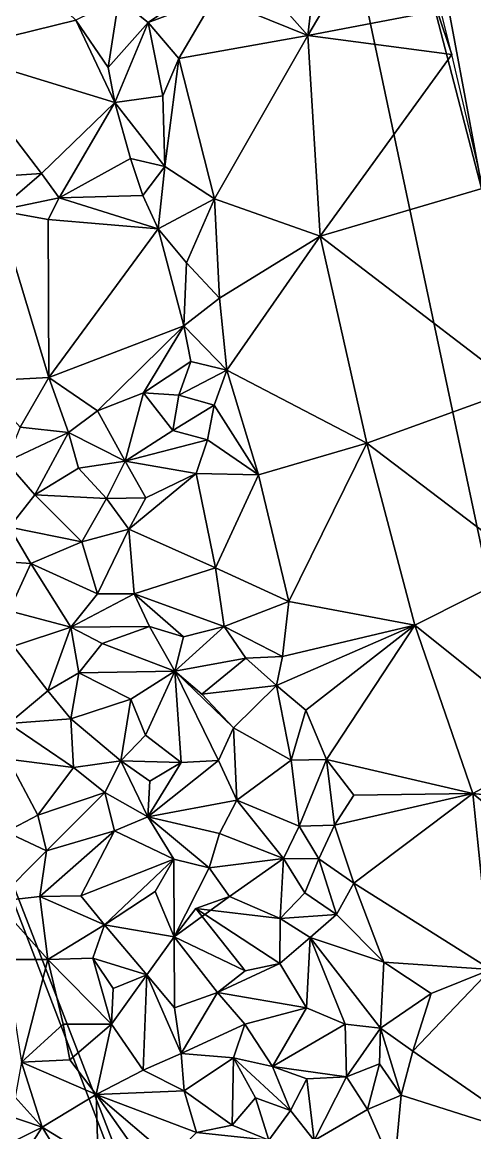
# Model space of a CAD drawing. Header units: metres. Extents: x -113 to 180, y -133 to 86.
# Drawn here: x -50.73 to -46.89, y -101.66 to -92.22 of the extents above; entities that cross this region are included whole.
import ezdxf

# ---------------------------------------------------------------- set-up
doc = ezdxf.new("R2010")
doc.units = ezdxf.units.M
for name, color, linetype, true_color in [('ACERA', 7, 'Continuous', 0xb9b3a6), ('ASFALTO', 7, 'Continuous', 0x4a4b4e), ('BORDILLO', 7, 'Continuous', 0xcfcac0), ('TERRENO', 7, 'Continuous', 0x9a9179)]:
    doc.layers.add(name, color=color, linetype=linetype, true_color=true_color)

msp = doc.modelspace()

# ---------------------------------------------------------------- linework, layer by layer
at = {"layer": 'ACERA'}
for points in [[(-41.5548, -109.5527, 80.0185), (-47.7466, -86.5591, 80.1165), (-49.5862, -79.8558, 80.1724)], [(-41.5548, -109.5527, 80.0185), (-49.5862, -79.8558, 80.1724), (-49.1473, -81.6331, 80.1663)], [(-41.5548, -109.5527, 80.0185), (-49.1473, -81.6331, 80.1663), (-48.8381, -82.8551, 80.1624)], [(-48.8381, -82.8551, 80.1624), (-49.286, -84.1879, 80.1964), (-46.8129, -93.7098, 80.1311)], [(-48.8381, -82.8551, 80.1624), (-46.8129, -93.7098, 80.1311), (-44.3892, -103.146, 80.1321)], [(-48.8381, -82.8551, 80.1624), (-44.3892, -103.146, 80.1321), (-42.7546, -109.822, 80.1266)], [(-41.5548, -109.5527, 80.0185), (-48.8381, -82.8551, 80.1624), (-42.7546, -109.822, 80.1266)], [(-49.286, -84.1879, 80.0664), (-46.8129, -93.7098, 80.0011), (-46.8129, -93.7098, 80.1311)], [(-49.286, -84.1879, 80.0664), (-46.8129, -93.7098, 80.1311), (-49.286, -84.1879, 80.1964)], [(-41.5548, -109.5527, 80.0185), (-47.6554, -86.8732, 80.1158), (-47.7466, -86.5591, 80.1165)], [(-45.6343, -93.438, 80.0577), (-47.3104, -86.773, 80.0988), (-47.6554, -86.8732, 80.1158)], [(-45.6343, -93.438, 79.9277), (-47.3104, -86.773, 79.9688), (-47.3104, -86.773, 80.0988)], [(-45.6343, -93.438, 79.9277), (-47.3104, -86.773, 80.0988), (-45.6343, -93.438, 80.0577)], [(-44.5176, -97.8141, 80.001), (-45.6343, -93.438, 80.0577), (-47.6554, -86.8732, 80.1158)], [(-41.5548, -109.5527, 80.0185), (-44.5176, -97.8141, 80.001), (-47.6554, -86.8732, 80.1158)]]:
    msp.add_3dface(points, dxfattribs=at)
at = {"layer": 'ASFALTO'}
for points in [[(-74.0979, -10.8561, 81.3415), (-53.1404, -66.9089, 80.2157), (-33.6043, -107.7545, 80.5869)], [(-62.5035, -30.9379, 80.492), (-74.0979, -10.8561, 81.3415), (-33.6043, -107.7545, 80.5869)], [(-65.2146, -13.3902, 80.6679), (-63.7816, -19.3873, 80.5999), (-33.6043, -107.7545, 80.5869)], [(-65.2146, -13.3902, 80.6679), (-33.6043, -107.7545, 80.5869), (-44.7201, -63.4721, 79.7034)], [(-63.7816, -19.3873, 80.5999), (-61.1285, -30.5843, 80.3979), (-33.6043, -107.7545, 80.5869)], [(-61.1285, -30.5843, 80.3979), (-61.1278, -30.5881, 80.3979), (-33.6043, -107.7545, 80.5869)], [(-61.1278, -30.5881, 80.3979), (-61.1274, -30.5921, 80.3978), (-33.6043, -107.7545, 80.5869)], [(-61.1577, -30.6328, 80.3996), (-62.4595, -30.9562, 80.4889), (-33.6043, -107.7545, 80.5869)], [(-61.154, -30.6316, 80.3994), (-61.1577, -30.6328, 80.3996), (-33.6043, -107.7545, 80.5869)], [(-61.1503, -30.6301, 80.3991), (-61.154, -30.6316, 80.3994), (-33.6043, -107.7545, 80.5869)], [(-61.1469, -30.6283, 80.3989), (-61.1503, -30.6301, 80.3991), (-33.6043, -107.7545, 80.5869)], [(-61.1436, -30.6261, 80.3987), (-61.1469, -30.6283, 80.3989), (-33.6043, -107.7545, 80.5869)], [(-61.1406, -30.6236, 80.3985), (-61.1436, -30.6261, 80.3987), (-33.6043, -107.7545, 80.5869)], [(-61.1378, -30.6209, 80.3984), (-61.1406, -30.6236, 80.3985), (-33.6043, -107.7545, 80.5869)], [(-61.1353, -30.6178, 80.3982), (-61.1378, -30.6209, 80.3984), (-33.6043, -107.7545, 80.5869)], [(-61.1331, -30.6146, 80.3981), (-61.1353, -30.6178, 80.3982), (-33.6043, -107.7545, 80.5869)], [(-61.1312, -30.6111, 80.398), (-61.1331, -30.6146, 80.3981), (-33.6043, -107.7545, 80.5869)], [(-61.1297, -30.6075, 80.3979), (-61.1312, -30.6111, 80.398), (-33.6043, -107.7545, 80.5869)], [(-61.1286, -30.6037, 80.3979), (-61.1297, -30.6075, 80.3979), (-33.6043, -107.7545, 80.5869)], [(-61.1278, -30.5999, 80.3978), (-61.1286, -30.6037, 80.3979), (-33.6043, -107.7545, 80.5869)], [(-61.1274, -30.596, 80.3978), (-61.1278, -30.5999, 80.3978), (-33.6043, -107.7545, 80.5869)], [(-61.1274, -30.5921, 80.3978), (-61.1274, -30.596, 80.3978), (-33.6043, -107.7545, 80.5869)], [(-62.5013, -30.9412, 80.4919), (-62.5035, -30.9379, 80.492), (-33.6043, -107.7545, 80.5869)], [(-62.4988, -30.9442, 80.4917), (-62.5013, -30.9412, 80.4919), (-33.6043, -107.7545, 80.5869)], [(-62.4961, -30.947, 80.4915), (-62.4988, -30.9442, 80.4917), (-33.6043, -107.7545, 80.5869)], [(-62.493, -30.9495, 80.4913), (-62.4961, -30.947, 80.4915), (-33.6043, -107.7545, 80.5869)], [(-62.4898, -30.9517, 80.491), (-62.493, -30.9495, 80.4913), (-33.6043, -107.7545, 80.5869)], [(-62.4863, -30.9535, 80.4908), (-62.4898, -30.9517, 80.491), (-33.6043, -107.7545, 80.5869)], [(-62.4827, -30.955, 80.4905), (-62.4863, -30.9535, 80.4908), (-33.6043, -107.7545, 80.5869)], [(-62.4789, -30.9562, 80.4902), (-62.4827, -30.955, 80.4905), (-33.6043, -107.7545, 80.5869)], [(-62.4751, -30.9569, 80.49), (-62.4789, -30.9562, 80.4902), (-33.6043, -107.7545, 80.5869)], [(-62.4712, -30.9573, 80.4897), (-62.4751, -30.9569, 80.49), (-33.6043, -107.7545, 80.5869)], [(-62.4673, -30.9573, 80.4894), (-62.4712, -30.9573, 80.4897), (-33.6043, -107.7545, 80.5869)], [(-62.4634, -30.957, 80.4891), (-62.4673, -30.9573, 80.4894), (-33.6043, -107.7545, 80.5869)], [(-62.4595, -30.9562, 80.4889), (-62.4634, -30.957, 80.4891), (-33.6043, -107.7545, 80.5869)], [(-53.1399, -66.9108, 80.2157), (-55.1858, -88.2589, 81.8466), (-40.7014, -125.6608, 80.5869)], [(-53.1404, -66.9089, 80.2157), (-53.1399, -66.9108, 80.2157), (-33.6043, -107.7545, 80.5869)], [(-53.1399, -66.9108, 80.2157), (-40.7014, -125.6608, 80.5869), (-33.6043, -107.7545, 80.5869)], [(-55.1858, -88.2589, 81.8466), (-50.953, -104.8281, 80.551), (-39.3658, -129.6006, 80.5869)], [(-55.1858, -88.2589, 81.8466), (-39.3658, -129.6006, 80.5869), (-40.7014, -125.6608, 80.5869)]]:
    msp.add_3dface(points, dxfattribs=at)
at = {"layer": 'BORDILLO'}
for points in [[(-47.9936, -83.8513, 80.1444), (-47.7996, -83.8025, 80.1356), (-45.3919, -93.3768, 80.0528)], [(-48.139, -83.8881, 80.151), (-47.945, -83.8394, 80.1422), (-45.5373, -93.4136, 80.0617)], [(-48.139, -83.8881, 80.151), (-45.5373, -93.4136, 80.0617), (-45.7313, -93.4624, 80.0736)], [(-47.9936, -83.8513, 80.1444), (-45.3919, -93.3768, 80.0528), (-45.5859, -93.4256, 80.0647)]]:
    msp.add_3dface(points, dxfattribs=at)
at = {"layer": 'TERRENO'}
for points in [[(-48.8468, -91.7246, 80.3239), (-48.3068, -92.3342, 80.2), (-48.1305, -90.7824, 80.2)], [(-48.1305, -90.7824, 80.2), (-48.3068, -92.3342, 80.2), (-47.4793, -90.9282, 79.9907)], [(-48.3068, -92.3342, 80.2), (-47.2103, -92.1238, 80), (-47.4793, -90.9282, 79.9907)], [(-47.4793, -90.9282, 79.9907), (-47.2103, -92.1238, 80), (-47.0847, -92.4952, 79.9284)], [(-50.2782, -92.2026, 80.6), (-51.1778, -91.3469, 80.8442), (-51.3611, -92.4701, 80.8)], [(-48.8468, -91.7246, 80.3239), (-49.1012, -92.0105, 80.4059), (-48.3068, -92.3342, 80.2)], [(-49.9127, -92.0221, 80.5187), (-50.2782, -92.2026, 80.6), (-50.0034, -92.6064, 80.5172)], [(-49.6643, -92.2235, 80.4706), (-49.9127, -92.0221, 80.5187), (-50.0034, -92.6064, 80.5172)], [(-49.9127, -92.0221, 80.5187), (-49.6643, -92.2235, 80.4706), (-49.4188, -92.0551, 80.4287)], [(-49.1012, -92.0105, 80.4059), (-49.6643, -92.2235, 80.4706), (-49.4039, -92.53, 80.3738)], [(-49.6643, -92.2235, 80.4706), (-49.1012, -92.0105, 80.4059), (-49.4188, -92.0551, 80.4287)], [(-49.1012, -92.0105, 80.4059), (-49.4039, -92.53, 80.3738), (-48.3068, -92.3342, 80.2)], [(-47.2103, -92.1238, 80), (-48.3068, -92.3342, 80.2), (-47.0847, -92.4952, 79.9284)], [(-49.9475, -92.9029, 80.4901), (-50.2782, -92.2026, 80.6), (-51.3611, -92.4701, 80.8)], [(-50.2782, -92.2026, 80.6), (-49.9475, -92.9029, 80.4901), (-50.0034, -92.6064, 80.5172)], [(-49.9475, -92.9029, 80.4901), (-49.6643, -92.2235, 80.4706), (-50.0034, -92.6064, 80.5172)], [(-49.6643, -92.2235, 80.4706), (-49.9475, -92.9029, 80.4901), (-49.5395, -92.8462, 80.3814)], [(-49.4039, -92.53, 80.3738), (-49.6643, -92.2235, 80.4706), (-49.5395, -92.8462, 80.3814)], [(-48.3068, -92.3342, 80.2), (-49.4039, -92.53, 80.3738), (-49.1005, -93.7222, 80.3091)], [(-48.2029, -94.0399, 80.2), (-48.3068, -92.3342, 80.2), (-49.1005, -93.7222, 80.3091)], [(-48.3068, -92.3342, 80.2), (-48.2029, -94.0399, 80.2), (-47.0847, -92.4952, 79.9284)], [(-50.5698, -93.5076, 80.6339), (-51.3611, -92.4701, 80.8), (-51.2076, -93.5489, 80.6912)], [(-50.5698, -93.5076, 80.6339), (-49.9475, -92.9029, 80.4901), (-51.3611, -92.4701, 80.8)], [(-48.2029, -94.0399, 80.2), (-46.8185, -93.6326, 80), (-47.0847, -92.4952, 79.9284)], [(-49.5224, -93.4468, 80.3835), (-49.4039, -92.53, 80.3738), (-49.5395, -92.8462, 80.3814)], [(-49.4039, -92.53, 80.3738), (-49.5224, -93.4468, 80.3835), (-49.1005, -93.7222, 80.3091)], [(-49.9475, -92.9029, 80.4901), (-49.5224, -93.4468, 80.3835), (-49.5395, -92.8462, 80.3814)], [(-50.4185, -93.7146, 80.6), (-49.9475, -92.9029, 80.4901), (-50.5698, -93.5076, 80.6339)], [(-49.8142, -93.38, 80.4551), (-49.9475, -92.9029, 80.4901), (-50.4185, -93.7146, 80.6)], [(-49.9475, -92.9029, 80.4901), (-49.8142, -93.38, 80.4551), (-49.5224, -93.4468, 80.3835)], [(-49.8142, -93.38, 80.4551), (-50.4185, -93.7146, 80.6), (-49.7084, -93.6946, 80.4441)], [(-49.5224, -93.4468, 80.3835), (-49.8142, -93.38, 80.4551), (-49.7084, -93.6946, 80.4441)], [(-49.5777, -93.978, 80.4276), (-49.5224, -93.4468, 80.3835), (-49.7084, -93.6946, 80.4441)], [(-49.5224, -93.4468, 80.3835), (-49.5777, -93.978, 80.4276), (-49.1005, -93.7222, 80.3091)], [(-50.938, -93.8217, 80.6888), (-50.5698, -93.5076, 80.6339), (-51.2076, -93.5489, 80.6912)], [(-50.938, -93.8217, 80.6888), (-50.4185, -93.7146, 80.6), (-50.5698, -93.5076, 80.6339)], [(-48.2029, -94.0399, 80.2), (-46.5171, -95.3327, 80), (-46.8185, -93.6326, 80)], [(-50.938, -93.8217, 80.6888), (-50.5118, -93.8985, 80.6234), (-50.4185, -93.7146, 80.6)], [(-50.5118, -93.8985, 80.6234), (-49.5777, -93.978, 80.4276), (-50.4185, -93.7146, 80.6)], [(-50.4185, -93.7146, 80.6), (-49.5777, -93.978, 80.4276), (-49.7084, -93.6946, 80.4441)], [(-49.5777, -93.978, 80.4276), (-49.3374, -94.265, 80.3883), (-49.1005, -93.7222, 80.3091)], [(-49.3374, -94.265, 80.3883), (-49.0584, -94.566, 80.4), (-49.1005, -93.7222, 80.3091)], [(-49.0584, -94.566, 80.4), (-48.2029, -94.0399, 80.2), (-49.1005, -93.7222, 80.3091)], [(-50.507, -95.2418, 80.6), (-50.938, -93.8217, 80.6888), (-51.1041, -95.2724, 80.6315)], [(-50.5118, -93.8985, 80.6234), (-50.938, -93.8217, 80.6888), (-50.507, -95.2418, 80.6)], [(-49.5777, -93.978, 80.4276), (-50.5118, -93.8985, 80.6234), (-50.507, -95.2418, 80.6)], [(-49.3616, -94.8014, 80.4305), (-49.5777, -93.978, 80.4276), (-50.507, -95.2418, 80.6)], [(-49.5777, -93.978, 80.4276), (-49.3616, -94.8014, 80.4305), (-49.3374, -94.265, 80.3883)], [(-49.0584, -94.566, 80.4), (-48.9972, -95.1774, 80.419), (-48.2029, -94.0399, 80.2)], [(-48.9972, -95.1774, 80.419), (-47.8064, -95.799, 80.2), (-48.2029, -94.0399, 80.2)], [(-47.8064, -95.799, 80.2), (-46.5171, -95.3327, 80), (-48.2029, -94.0399, 80.2)], [(-49.3616, -94.8014, 80.4305), (-49.0584, -94.566, 80.4), (-49.3374, -94.265, 80.3883)], [(-48.9972, -95.1774, 80.419), (-49.0584, -94.566, 80.4), (-49.3616, -94.8014, 80.4305)], [(-50.0952, -95.5232, 80.573), (-49.3616, -94.8014, 80.4305), (-50.507, -95.2418, 80.6)], [(-50.0952, -95.5232, 80.573), (-49.7024, -95.371, 80.5296), (-49.3616, -94.8014, 80.4305)], [(-49.7024, -95.371, 80.5296), (-49.3021, -95.1038, 80.4494), (-49.3616, -94.8014, 80.4305)], [(-49.3021, -95.1038, 80.4494), (-48.9972, -95.1774, 80.419), (-49.3616, -94.8014, 80.4305)], [(-49.3021, -95.1038, 80.4494), (-49.7024, -95.371, 80.5296), (-49.4026, -95.392, 80.4842)], [(-48.9972, -95.1774, 80.419), (-49.3021, -95.1038, 80.4494), (-49.4026, -95.392, 80.4842)], [(-50.751, -95.6642, 80.6058), (-50.507, -95.2418, 80.6), (-51.1041, -95.2724, 80.6315)], [(-50.751, -95.6642, 80.6058), (-50.3391, -95.7085, 80.6193), (-50.507, -95.2418, 80.6)], [(-50.3391, -95.7085, 80.6193), (-50.0952, -95.5232, 80.573), (-50.507, -95.2418, 80.6)], [(-49.1036, -95.4763, 80.443), (-48.9972, -95.1774, 80.419), (-49.4026, -95.392, 80.4842)], [(-48.7274, -96.0693, 80.4), (-48.9972, -95.1774, 80.419), (-49.1036, -95.4763, 80.443)], [(-48.9972, -95.1774, 80.419), (-48.7274, -96.0693, 80.4), (-47.8064, -95.799, 80.2)], [(-46.4212, -96.8539, 80), (-46.5171, -95.3327, 80), (-47.8064, -95.799, 80.2)], [(-50.0952, -95.5232, 80.573), (-49.8602, -95.9515, 80.5553), (-49.7024, -95.371, 80.5296)], [(-49.8602, -95.9515, 80.5553), (-49.4558, -95.6917, 80.5096), (-49.7024, -95.371, 80.5296)], [(-49.7024, -95.371, 80.5296), (-49.4558, -95.6917, 80.5096), (-49.4026, -95.392, 80.4842)], [(-49.4558, -95.6917, 80.5096), (-49.1036, -95.4763, 80.443), (-49.4026, -95.392, 80.4842)], [(-50.3391, -95.7085, 80.6193), (-49.8602, -95.9515, 80.5553), (-50.0952, -95.5232, 80.573)], [(-49.4558, -95.6917, 80.5096), (-49.1597, -95.7697, 80.472), (-49.1036, -95.4763, 80.443)], [(-49.1597, -95.7697, 80.472), (-48.7274, -96.0693, 80.4), (-49.1036, -95.4763, 80.443)], [(-50.3391, -95.7085, 80.6193), (-50.751, -95.6642, 80.6058), (-50.8686, -95.9565, 80.5857)], [(-50.6248, -96.2379, 80.6169), (-50.3391, -95.7085, 80.6193), (-50.8686, -95.9565, 80.5857)], [(-50.3391, -95.7085, 80.6193), (-50.6248, -96.2379, 80.6169), (-50.2567, -96.0118, 80.5922)], [(-49.8602, -95.9515, 80.5553), (-50.3391, -95.7085, 80.6193), (-50.2567, -96.0118, 80.5922)], [(-49.4558, -95.6917, 80.5096), (-49.8602, -95.9515, 80.5553), (-49.1597, -95.7697, 80.472)], [(-49.8602, -95.9515, 80.5553), (-49.2573, -96.057, 80.5141), (-49.1597, -95.7697, 80.472)], [(-49.2573, -96.057, 80.5141), (-48.7274, -96.0693, 80.4), (-49.1597, -95.7697, 80.472)], [(-48.7274, -96.0693, 80.4), (-48.4684, -97.1443, 80.3893), (-47.8064, -95.799, 80.2)], [(-47.8064, -95.799, 80.2), (-48.4684, -97.1443, 80.3893), (-47.4, -97.3462, 80.2)], [(-46.4212, -96.8539, 80), (-47.8064, -95.799, 80.2), (-47.4, -97.3462, 80.2)], [(-50.8413, -96.5121, 80.608), (-50.6248, -96.2379, 80.6169), (-50.8686, -95.9565, 80.5857)], [(-50.6248, -96.2379, 80.6169), (-50.0174, -96.2692, 80.5878), (-50.2567, -96.0118, 80.5922)], [(-50.0174, -96.2692, 80.5878), (-49.8602, -95.9515, 80.5553), (-50.2567, -96.0118, 80.5922)], [(-49.8602, -95.9515, 80.5553), (-50.0174, -96.2692, 80.5878), (-49.6847, -96.264, 80.5453)], [(-49.2573, -96.057, 80.5141), (-49.8602, -95.9515, 80.5553), (-49.6847, -96.264, 80.5453)], [(-49.8278, -96.5291, 80.5546), (-49.2573, -96.057, 80.5141), (-49.6847, -96.264, 80.5453)], [(-49.2573, -96.057, 80.5141), (-49.8278, -96.5291, 80.5546), (-49.0915, -96.8581, 80.4819)], [(-48.7274, -96.0693, 80.4), (-49.2573, -96.057, 80.5141), (-49.0915, -96.8581, 80.4819)], [(-48.4684, -97.1443, 80.3893), (-48.7274, -96.0693, 80.4), (-49.0915, -96.8581, 80.4819)], [(-50.6248, -96.2379, 80.6169), (-50.8413, -96.5121, 80.608), (-50.2281, -96.6371, 80.6089)], [(-50.0174, -96.2692, 80.5878), (-50.6248, -96.2379, 80.6169), (-50.2281, -96.6371, 80.6089)], [(-49.8278, -96.5291, 80.5546), (-50.0174, -96.2692, 80.5878), (-50.2281, -96.6371, 80.6089)], [(-50.0174, -96.2692, 80.5878), (-49.8278, -96.5291, 80.5546), (-49.6847, -96.264, 80.5453)], [(-50.8413, -96.5121, 80.608), (-50.9847, -96.7982, 80.6004), (-50.6614, -96.8229, 80.6073)], [(-50.8413, -96.5121, 80.608), (-50.6614, -96.8229, 80.6073), (-50.2281, -96.6371, 80.6089)], [(-50.0942, -97.0802, 80.5542), (-49.8278, -96.5291, 80.5546), (-50.2281, -96.6371, 80.6089)], [(-49.7818, -97.081, 80.5528), (-49.8278, -96.5291, 80.5546), (-50.0942, -97.0802, 80.5542)], [(-49.8278, -96.5291, 80.5546), (-49.7818, -97.081, 80.5528), (-49.0915, -96.8581, 80.4819)], [(-50.6614, -96.8229, 80.6073), (-50.0942, -97.0802, 80.5542), (-50.2281, -96.6371, 80.6089)], [(-50.6614, -96.8229, 80.6073), (-50.9847, -96.7982, 80.6004), (-50.8427, -97.2253, 80.6259)], [(-50.32, -97.3623, 80.5695), (-50.6614, -96.8229, 80.6073), (-50.8427, -97.2253, 80.6259)], [(-50.6614, -96.8229, 80.6073), (-50.32, -97.3623, 80.5695), (-50.0942, -97.0802, 80.5542)], [(-49.7818, -97.081, 80.5528), (-49.0197, -97.3582, 80.4635), (-49.0915, -96.8581, 80.4819)], [(-49.0197, -97.3582, 80.4635), (-48.4684, -97.1443, 80.3893), (-49.0915, -96.8581, 80.4819)], [(-46.1332, -98.362, 80), (-46.4212, -96.8539, 80), (-47.4, -97.3462, 80.2)], [(-50.32, -97.3623, 80.5695), (-49.7818, -97.081, 80.5528), (-50.0942, -97.0802, 80.5542)], [(-49.7818, -97.081, 80.5528), (-50.32, -97.3623, 80.5695), (-49.6522, -97.3568, 80.5354)], [(-49.3629, -97.446, 80.5119), (-49.7818, -97.081, 80.5528), (-49.6522, -97.3568, 80.5354)], [(-49.7818, -97.081, 80.5528), (-49.3629, -97.446, 80.5119), (-49.0197, -97.3582, 80.4635)], [(-49.0197, -97.3582, 80.4635), (-48.5224, -97.613, 80.4), (-48.4684, -97.1443, 80.3893)], [(-48.4684, -97.1443, 80.3893), (-48.5224, -97.613, 80.4), (-47.4, -97.3462, 80.2)], [(-50.8076, -97.5251, 80.6019), (-50.32, -97.3623, 80.5695), (-50.8427, -97.2253, 80.6259)], [(-50.32, -97.3623, 80.5695), (-50.8076, -97.5251, 80.6019), (-50.515, -97.9032, 80.5754)], [(-50.2528, -97.7509, 80.5757), (-50.32, -97.3623, 80.5695), (-50.515, -97.9032, 80.5754)], [(-50.32, -97.3623, 80.5695), (-50.0545, -97.502, 80.5771), (-49.6522, -97.3568, 80.5354)], [(-50.32, -97.3623, 80.5695), (-50.2528, -97.7509, 80.5757), (-50.0545, -97.502, 80.5771)], [(-50.0545, -97.502, 80.5771), (-49.4374, -97.7367, 80.5496), (-49.6522, -97.3568, 80.5354)], [(-49.4374, -97.7367, 80.5496), (-49.3629, -97.446, 80.5119), (-49.6522, -97.3568, 80.5354)], [(-49.3629, -97.446, 80.5119), (-49.4374, -97.7367, 80.5496), (-49.0197, -97.3582, 80.4635)], [(-49.0197, -97.3582, 80.4635), (-49.4374, -97.7367, 80.5496), (-48.8337, -97.6265, 80.4484)], [(-48.5224, -97.613, 80.4), (-49.0197, -97.3582, 80.4635), (-48.8337, -97.6265, 80.4484)], [(-48.5224, -97.613, 80.4), (-48.5734, -97.858, 80.4143), (-47.4, -97.3462, 80.2)], [(-48.5734, -97.858, 80.4143), (-48.3257, -98.0679, 80.3707), (-47.4, -97.3462, 80.2)], [(-48.3257, -98.0679, 80.3707), (-48.149, -98.4886, 80.4038), (-47.4, -97.3462, 80.2)], [(-48.149, -98.4886, 80.4038), (-46.9061, -98.7773, 80.2), (-47.4, -97.3462, 80.2)], [(-46.9061, -98.7773, 80.2), (-46.1332, -98.362, 80), (-47.4, -97.3462, 80.2)], [(-50.2528, -97.7509, 80.5757), (-49.4374, -97.7367, 80.5496), (-50.0545, -97.502, 80.5771)], [(-50.8076, -97.5251, 80.6019), (-50.8474, -98.1814, 80.5787), (-50.515, -97.9032, 80.5754)], [(-48.5734, -97.858, 80.4143), (-48.5224, -97.613, 80.4), (-48.8337, -97.6265, 80.4484)], [(-48.8337, -97.6265, 80.4484), (-49.4374, -97.7367, 80.5496), (-49.2074, -97.9317, 80.5084)], [(-48.5734, -97.858, 80.4143), (-48.8337, -97.6265, 80.4484), (-49.2074, -97.9317, 80.5084)], [(-50.3192, -98.1438, 80.5554), (-50.2528, -97.7509, 80.5757), (-50.515, -97.9032, 80.5754)], [(-50.2528, -97.7509, 80.5757), (-50.3192, -98.1438, 80.5554), (-49.8121, -97.9765, 80.5553)], [(-49.4374, -97.7367, 80.5496), (-50.2528, -97.7509, 80.5757), (-49.8121, -97.9765, 80.5553)], [(-49.4374, -97.7367, 80.5496), (-49.8121, -97.9765, 80.5553), (-49.6878, -98.2821, 80.5506)], [(-49.3837, -98.5135, 80.524), (-49.4374, -97.7367, 80.5496), (-49.6878, -98.2821, 80.5506)], [(-49.4374, -97.7367, 80.5496), (-49.0664, -98.4967, 80.4933), (-48.9391, -98.2196, 80.481)], [(-49.4374, -97.7367, 80.5496), (-48.9391, -98.2196, 80.481), (-49.2074, -97.9317, 80.5084)], [(-49.0664, -98.4967, 80.4933), (-49.4374, -97.7367, 80.5496), (-49.3837, -98.5135, 80.524)], [(-48.9391, -98.2196, 80.481), (-48.5734, -97.858, 80.4143), (-49.2074, -97.9317, 80.5084)], [(-48.4488, -98.4939, 80.3978), (-48.5734, -97.858, 80.4143), (-48.9391, -98.2196, 80.481)], [(-48.5734, -97.858, 80.4143), (-48.4488, -98.4939, 80.3978), (-48.3257, -98.0679, 80.3707)], [(-50.8474, -98.1814, 80.5787), (-50.3192, -98.1438, 80.5554), (-50.515, -97.9032, 80.5754)], [(-50.3192, -98.1438, 80.5554), (-49.8958, -98.5, 80.5394), (-49.8121, -97.9765, 80.5553)], [(-49.8121, -97.9765, 80.5553), (-49.8958, -98.5, 80.5394), (-49.6878, -98.2821, 80.5506)], [(-48.4488, -98.4939, 80.3978), (-48.149, -98.4886, 80.4038), (-48.3257, -98.0679, 80.3707)], [(-50.8474, -98.1814, 80.5787), (-50.8512, -98.4862, 80.5716), (-50.2992, -98.555, 80.5473)], [(-50.3192, -98.1438, 80.5554), (-50.8474, -98.1814, 80.5787), (-50.2992, -98.555, 80.5473)], [(-49.8958, -98.5, 80.5394), (-50.3192, -98.1438, 80.5554), (-50.2992, -98.555, 80.5473)], [(-49.0664, -98.4967, 80.4933), (-48.91, -98.8353, 80.4718), (-48.9391, -98.2196, 80.481)], [(-48.91, -98.8353, 80.4718), (-48.4488, -98.4939, 80.3978), (-48.9391, -98.2196, 80.481)], [(-49.8958, -98.5, 80.5394), (-49.3837, -98.5135, 80.524), (-49.6878, -98.2821, 80.5506)], [(-46.9061, -98.7773, 80.2), (-45.4602, -98.933, 79.9292), (-46.1332, -98.362, 80)], [(-50.6017, -98.9608, 80.5468), (-50.8512, -98.4862, 80.5716), (-50.8701, -99.1025, 80.5538)], [(-50.8512, -98.4862, 80.5716), (-50.6017, -98.9608, 80.5468), (-50.2992, -98.555, 80.5473)], [(-50.6017, -98.9608, 80.5468), (-50.0326, -98.7683, 80.5369), (-50.2992, -98.555, 80.5473)], [(-50.0326, -98.7683, 80.5369), (-49.8958, -98.5, 80.5394), (-50.2992, -98.555, 80.5473)], [(-49.6672, -98.9756, 80.5251), (-49.8958, -98.5, 80.5394), (-50.0326, -98.7683, 80.5369)], [(-49.3837, -98.5135, 80.524), (-49.8958, -98.5, 80.5394), (-49.6494, -98.6734, 80.5337)], [(-49.8958, -98.5, 80.5394), (-49.6672, -98.9756, 80.5251), (-49.6494, -98.6734, 80.5337)], [(-49.6672, -98.9756, 80.5251), (-48.91, -98.8353, 80.4718), (-49.0664, -98.4967, 80.4933)], [(-49.6672, -98.9756, 80.5251), (-49.0664, -98.4967, 80.4933), (-49.3837, -98.5135, 80.524)], [(-49.6672, -98.9756, 80.5251), (-49.3837, -98.5135, 80.524), (-49.6494, -98.6734, 80.5337)], [(-48.4488, -98.4939, 80.3978), (-48.91, -98.8353, 80.4718), (-48.3829, -99.0553, 80.3942)], [(-48.149, -98.4886, 80.4038), (-48.4488, -98.4939, 80.3978), (-48.3829, -99.0553, 80.3942)], [(-48.0826, -99.0477, 80.3507), (-48.149, -98.4886, 80.4038), (-48.3829, -99.0553, 80.3942)], [(-48.149, -98.4886, 80.4038), (-48.0826, -99.0477, 80.3507), (-47.9181, -98.7903, 80.4035)], [(-48.149, -98.4886, 80.4038), (-47.9181, -98.7903, 80.4035), (-46.9061, -98.7773, 80.2)], [(-50.0326, -98.7683, 80.5369), (-50.6017, -98.9608, 80.5468), (-50.5284, -99.266, 80.545)], [(-49.9494, -99.0956, 80.5303), (-50.0326, -98.7683, 80.5369), (-50.5284, -99.266, 80.545)], [(-49.6672, -98.9756, 80.5251), (-50.0326, -98.7683, 80.5369), (-49.9494, -99.0956, 80.5303)], [(-48.91, -98.8353, 80.4718), (-49.6672, -98.9756, 80.5251), (-49.0592, -99.1168, 80.4847)], [(-48.514, -99.33, 80.4108), (-48.91, -98.8353, 80.4718), (-49.0592, -99.1168, 80.4847)], [(-48.91, -98.8353, 80.4718), (-48.514, -99.33, 80.4108), (-48.3829, -99.0553, 80.3942)], [(-48.0826, -99.0477, 80.3507), (-47.9171, -99.541, 80.3489), (-46.9061, -98.7773, 80.2)], [(-47.9181, -98.7903, 80.4035), (-48.0826, -99.0477, 80.3507), (-46.9061, -98.7773, 80.2)], [(-46.9061, -98.7773, 80.2), (-47.9171, -99.541, 80.3489), (-46.7536, -100.2748, 80.2)], [(-45.6692, -99.8034, 80), (-46.9061, -98.7773, 80.2), (-46.7536, -100.2748, 80.2)], [(-45.4602, -98.933, 79.9292), (-46.9061, -98.7773, 80.2), (-45.6692, -99.8034, 80)], [(-50.6017, -98.9608, 80.5468), (-50.8701, -99.1025, 80.5538), (-50.5284, -99.266, 80.545)], [(-49.4448, -99.3363, 80.52), (-49.6672, -98.9756, 80.5251), (-49.9494, -99.0956, 80.5303)], [(-49.6672, -98.9756, 80.5251), (-49.4448, -99.3363, 80.52), (-49.1456, -99.4083, 80.5006)], [(-49.6672, -98.9756, 80.5251), (-49.1456, -99.4083, 80.5006), (-49.0592, -99.1168, 80.4847)], [(-50.8701, -99.1025, 80.5538), (-50.9564, -99.6944, 80.5625), (-50.5284, -99.266, 80.545)], [(-50.5835, -99.6523, 80.5489), (-49.9494, -99.0956, 80.5303), (-50.5284, -99.266, 80.545)], [(-49.9494, -99.0956, 80.5303), (-50.5835, -99.6523, 80.5489), (-50.2362, -99.647, 80.5329)], [(-49.4448, -99.3363, 80.52), (-49.9494, -99.0956, 80.5303), (-50.2362, -99.647, 80.5329)], [(-49.1456, -99.4083, 80.5006), (-48.514, -99.33, 80.4108), (-49.0592, -99.1168, 80.4847)], [(-48.514, -99.33, 80.4108), (-48.2137, -99.3327, 80.3701), (-48.3829, -99.0553, 80.3942)], [(-48.2137, -99.3327, 80.3701), (-48.0826, -99.0477, 80.3507), (-48.3829, -99.0553, 80.3942)], [(-48.0826, -99.0477, 80.3507), (-48.2137, -99.3327, 80.3701), (-47.9171, -99.541, 80.3489)], [(-50.9564, -99.6944, 80.5625), (-50.5835, -99.6523, 80.5489), (-50.5284, -99.266, 80.545)], [(-50.036, -99.8936, 80.5169), (-49.4448, -99.3363, 80.52), (-50.2362, -99.647, 80.5329)], [(-49.4448, -99.3363, 80.52), (-50.036, -99.8936, 80.5169), (-49.6046, -99.6115, 80.5194)], [(-49.4417, -99.995, 80.5072), (-49.4448, -99.3363, 80.52), (-49.6046, -99.6115, 80.5194)], [(-49.4448, -99.3363, 80.52), (-49.4417, -99.995, 80.5072), (-49.1456, -99.4083, 80.5006)], [(-49.1456, -99.4083, 80.5006), (-49.4417, -99.995, 80.5072), (-48.973, -99.6535, 80.4878)], [(-48.514, -99.33, 80.4108), (-49.1456, -99.4083, 80.5006), (-48.973, -99.6535, 80.4878)], [(-48.5429, -99.8402, 80.4312), (-48.514, -99.33, 80.4108), (-48.973, -99.6535, 80.4878)], [(-48.514, -99.33, 80.4108), (-48.5429, -99.8402, 80.4312), (-48.3344, -99.6214, 80.3949)], [(-48.2137, -99.3327, 80.3701), (-48.514, -99.33, 80.4108), (-48.3344, -99.6214, 80.3949)], [(-48.064, -99.8053, 80.3637), (-48.2137, -99.3327, 80.3701), (-48.3344, -99.6214, 80.3949)], [(-48.2137, -99.3327, 80.3701), (-48.064, -99.8053, 80.3637), (-47.9171, -99.541, 80.3489)], [(-47.9171, -99.541, 80.3489), (-48.064, -99.8053, 80.3637), (-47.6639, -100.2104, 80.3422)], [(-47.9171, -99.541, 80.3489), (-47.6639, -100.2104, 80.3422), (-46.7536, -100.2748, 80.2)], [(-50.5835, -99.6523, 80.5489), (-50.9564, -99.6944, 80.5625), (-50.5149, -100.1896, 80.5289)], [(-50.9564, -99.6944, 80.5625), (-50.8751, -100.1887, 80.5533), (-50.5149, -100.1896, 80.5289)], [(-50.5835, -99.6523, 80.5489), (-50.036, -99.8936, 80.5169), (-50.2362, -99.647, 80.5329)], [(-50.036, -99.8936, 80.5169), (-50.5835, -99.6523, 80.5489), (-50.5149, -100.1896, 80.5289)], [(-50.036, -99.8936, 80.5169), (-49.4417, -99.995, 80.5072), (-49.6046, -99.6115, 80.5194)], [(-49.4417, -99.995, 80.5072), (-49.259, -99.7536, 80.5169), (-48.973, -99.6535, 80.4878)], [(-49.259, -99.7536, 80.5169), (-48.5429, -99.8402, 80.4312), (-48.973, -99.6535, 80.4878)], [(-48.5429, -99.8402, 80.4312), (-48.064, -99.8053, 80.3637), (-48.3344, -99.6214, 80.3949)], [(-49.259, -99.7536, 80.5169), (-49.4417, -99.995, 80.5072), (-48.8393, -100.2841, 80.467)], [(-48.5429, -99.8402, 80.4312), (-49.259, -99.7536, 80.5169), (-48.5471, -100.2238, 80.432)], [(-48.5471, -100.2238, 80.432), (-49.259, -99.7536, 80.5169), (-48.8393, -100.2841, 80.467)], [(-48.5429, -99.8402, 80.4312), (-48.5471, -100.2238, 80.432), (-48.2893, -100.0012, 80.3962)], [(-48.064, -99.8053, 80.3637), (-48.5429, -99.8402, 80.4312), (-48.2893, -100.0012, 80.3962)], [(-48.064, -99.8053, 80.3637), (-48.2893, -100.0012, 80.3962), (-47.6639, -100.2104, 80.3422)], [(-50.1334, -100.178, 80.5084), (-50.036, -99.8936, 80.5169), (-50.5149, -100.1896, 80.5289)], [(-49.6765, -100.32, 80.4825), (-50.036, -99.8936, 80.5169), (-50.1334, -100.178, 80.5084)], [(-49.6765, -100.32, 80.4825), (-49.4417, -99.995, 80.5072), (-50.036, -99.8936, 80.5169)], [(-49.4417, -99.995, 80.5072), (-49.6765, -100.32, 80.4825), (-49.4393, -100.5995, 80.4765)], [(-49.4417, -99.995, 80.5072), (-49.0761, -100.4691, 80.471), (-48.8393, -100.2841, 80.467)], [(-49.0761, -100.4691, 80.471), (-49.4417, -99.995, 80.5072), (-49.4393, -100.5995, 80.4765)], [(-48.2893, -100.0012, 80.3962), (-48.5471, -100.2238, 80.432), (-48.3208, -100.5982, 80.4081)], [(-48.2893, -100.0012, 80.3962), (-48.3208, -100.5982, 80.4081), (-47.9915, -100.739, 80.3784)], [(-47.6922, -100.7719, 80.3521), (-48.2893, -100.0012, 80.3962), (-47.9915, -100.739, 80.3784)], [(-48.2893, -100.0012, 80.3962), (-47.6922, -100.7719, 80.3521), (-47.6639, -100.2104, 80.3422)], [(-50.8751, -100.1887, 80.5533), (-50.7395, -101.0608, 80.5262), (-50.5149, -100.1896, 80.5289)], [(-50.7395, -101.0608, 80.5262), (-50.3849, -100.7377, 80.5065), (-50.5149, -100.1896, 80.5289)], [(-49.9743, -100.738, 80.4767), (-50.1334, -100.178, 80.5084), (-50.5149, -100.1896, 80.5289)], [(-50.3849, -100.7377, 80.5065), (-49.9743, -100.738, 80.4767), (-50.5149, -100.1896, 80.5289)], [(-50.1334, -100.178, 80.5084), (-49.9743, -100.738, 80.4767), (-49.9606, -100.4341, 80.4924)], [(-49.6765, -100.32, 80.4825), (-50.1334, -100.178, 80.5084), (-49.9606, -100.4341, 80.4924)], [(-49.0761, -100.4691, 80.471), (-48.5471, -100.2238, 80.432), (-48.8393, -100.2841, 80.467)], [(-48.5471, -100.2238, 80.432), (-49.0761, -100.4691, 80.471), (-48.3208, -100.5982, 80.4081)], [(-47.6639, -100.2104, 80.3422), (-47.6922, -100.7719, 80.3521), (-47.2618, -100.4783, 80.2934)], [(-47.6639, -100.2104, 80.3422), (-47.2618, -100.4783, 80.2934), (-46.7536, -100.2748, 80.2)], [(-49.6765, -100.32, 80.4825), (-49.9743, -100.738, 80.4767), (-49.7066, -101.1304, 80.4568)], [(-49.9743, -100.738, 80.4767), (-49.6765, -100.32, 80.4825), (-49.9606, -100.4341, 80.4924)], [(-49.3833, -100.9864, 80.4522), (-49.6765, -100.32, 80.4825), (-49.7066, -101.1304, 80.4568)], [(-49.6765, -100.32, 80.4825), (-49.3833, -100.9864, 80.4522), (-49.4393, -100.5995, 80.4765)], [(-46.3317, -101.7181, 80.2), (-46.7536, -100.2748, 80.2), (-47.4176, -100.967, 80.3213)], [(-46.7536, -100.2748, 80.2), (-47.2618, -100.4783, 80.2934), (-47.4176, -100.967, 80.3213)], [(-49.3833, -100.9864, 80.4522), (-49.0761, -100.4691, 80.471), (-49.4393, -100.5995, 80.4765)], [(-49.0761, -100.4691, 80.471), (-49.3833, -100.9864, 80.4522), (-48.8437, -100.738, 80.4548)], [(-48.3208, -100.5982, 80.4081), (-49.0761, -100.4691, 80.471), (-48.8437, -100.738, 80.4548)], [(-47.2618, -100.4783, 80.2934), (-47.6922, -100.7719, 80.3521), (-47.4176, -100.967, 80.3213)], [(-48.609, -101.0991, 80.4375), (-48.3208, -100.5982, 80.4081), (-48.8437, -100.738, 80.4548)], [(-48.3208, -100.5982, 80.4081), (-48.609, -101.0991, 80.4375), (-47.9915, -100.739, 80.3784)], [(-50.3849, -100.7377, 80.5065), (-50.7395, -101.0608, 80.5262), (-50.3298, -101.0421, 80.4952)], [(-49.9743, -100.738, 80.4767), (-50.3849, -100.7377, 80.5065), (-50.3298, -101.0421, 80.4952)], [(-50.1042, -101.337, 80.477), (-49.9743, -100.738, 80.4767), (-50.3298, -101.0421, 80.4952)], [(-49.9743, -100.738, 80.4767), (-50.1042, -101.337, 80.477), (-49.7066, -101.1304, 80.4568)], [(-49.3833, -100.9864, 80.4522), (-48.9403, -101.0232, 80.4483), (-48.8437, -100.738, 80.4548)], [(-48.9403, -101.0232, 80.4483), (-48.609, -101.0991, 80.4375), (-48.8437, -100.738, 80.4548)], [(-48.609, -101.0991, 80.4375), (-47.9806, -101.1846, 80.3848), (-47.9915, -100.739, 80.3784)], [(-47.9806, -101.1846, 80.3848), (-47.6922, -100.7719, 80.3521), (-47.9915, -100.739, 80.3784)], [(-47.6922, -100.7719, 80.3521), (-47.9806, -101.1846, 80.3848), (-47.6984, -101.076, 80.3639)], [(-47.6922, -100.7719, 80.3521), (-47.6984, -101.076, 80.3639), (-47.5151, -101.3411, 80.3595)], [(-47.6922, -100.7719, 80.3521), (-47.5151, -101.3411, 80.3595), (-47.4176, -100.967, 80.3213)], [(-49.3833, -100.9864, 80.4522), (-49.7066, -101.1304, 80.4568), (-49.3581, -101.3063, 80.4461)], [(-48.9403, -101.0232, 80.4483), (-49.3833, -100.9864, 80.4522), (-49.3581, -101.3063, 80.4461)], [(-47.5151, -101.3411, 80.3595), (-46.3317, -101.7181, 80.2), (-47.4176, -100.967, 80.3213)], [(-50.564, -101.6136, 80.5079), (-50.7395, -101.0608, 80.5262), (-50.7921, -101.3594, 80.5319)], [(-50.7395, -101.0608, 80.5262), (-50.1042, -101.337, 80.477), (-50.3298, -101.0421, 80.4952)], [(-50.7395, -101.0608, 80.5262), (-50.564, -101.6136, 80.5079), (-50.1042, -101.337, 80.477)], [(-48.9519, -101.5955, 80.4331), (-48.9403, -101.0232, 80.4483), (-49.3581, -101.3063, 80.4461)], [(-48.9403, -101.0232, 80.4483), (-48.9519, -101.5955, 80.4331), (-48.7512, -101.3643, 80.441)], [(-48.4551, -101.472, 80.433), (-48.609, -101.0991, 80.4375), (-48.9403, -101.0232, 80.4483)], [(-48.4551, -101.472, 80.433), (-48.9403, -101.0232, 80.4483), (-48.7512, -101.3643, 80.441)], [(-48.609, -101.0991, 80.4375), (-48.317, -101.2035, 80.4055), (-47.9806, -101.1846, 80.3848)], [(-48.609, -101.0991, 80.4375), (-48.4551, -101.472, 80.433), (-48.317, -101.2035, 80.4055)], [(-47.9806, -101.1846, 80.3848), (-47.8019, -101.4646, 80.3781), (-47.6984, -101.076, 80.3639)], [(-47.6984, -101.076, 80.3639), (-47.8019, -101.4646, 80.3781), (-47.5151, -101.3411, 80.3595)], [(-49.7066, -101.1304, 80.4568), (-50.1042, -101.337, 80.477), (-49.3581, -101.3063, 80.4461)], [(-48.4551, -101.472, 80.433), (-48.2548, -101.7268, 80.4135), (-48.317, -101.2035, 80.4055)], [(-48.317, -101.2035, 80.4055), (-48.2548, -101.7268, 80.4135), (-47.9806, -101.1846, 80.3848)], [(-48.2548, -101.7268, 80.4135), (-47.8019, -101.4646, 80.3781), (-47.9806, -101.1846, 80.3848)], [(-50.564, -101.6136, 80.5079), (-50.7921, -101.3594, 80.5319), (-51.2505, -101.3811, 80.5942)], [(-51.0899, -101.874, 80.5543), (-50.564, -101.6136, 80.5079), (-51.2505, -101.3811, 80.5942)], [(-50.564, -101.6136, 80.5079), (-50.0887, -101.9045, 80.4779), (-50.1042, -101.337, 80.477)], [(-50.1042, -101.337, 80.477), (-49.2538, -101.6593, 80.4385), (-49.3581, -101.3063, 80.4461)], [(-49.4686, -101.8809, 80.4405), (-50.1042, -101.337, 80.477), (-49.8135, -101.7497, 80.4568)], [(-49.2538, -101.6593, 80.4385), (-50.1042, -101.337, 80.477), (-49.4686, -101.8809, 80.4405)], [(-50.1042, -101.337, 80.477), (-50.0887, -101.9045, 80.4779), (-49.8135, -101.7497, 80.4568)], [(-49.2538, -101.6593, 80.4385), (-48.9519, -101.5955, 80.4331), (-49.3581, -101.3063, 80.4461)], [(-48.9519, -101.5955, 80.4331), (-48.6383, -101.7246, 80.4294), (-48.7512, -101.3643, 80.441)], [(-48.6383, -101.7246, 80.4294), (-48.4551, -101.472, 80.433), (-48.7512, -101.3643, 80.441)], [(-47.8019, -101.4646, 80.3781), (-47.5764, -101.9789, 80.4), (-47.5151, -101.3411, 80.3595)], [(-47.5151, -101.3411, 80.3595), (-47.5764, -101.9789, 80.4), (-46.3317, -101.7181, 80.2)], [(-48.6383, -101.7246, 80.4294), (-48.2548, -101.7268, 80.4135), (-48.4551, -101.472, 80.433)], [(-47.8019, -101.4646, 80.3781), (-48.2548, -101.7268, 80.4135), (-47.5764, -101.9789, 80.4)], [(-50.564, -101.6136, 80.5079), (-51.0899, -101.874, 80.5543), (-50.7266, -101.8678, 80.5262)], [(-50.4023, -101.8782, 80.4954), (-50.564, -101.6136, 80.5079), (-50.7266, -101.8678, 80.5262)], [(-50.4023, -101.8782, 80.4954), (-50.0887, -101.9045, 80.4779), (-50.564, -101.6136, 80.5079)], [(-48.6383, -101.7246, 80.4294), (-49.2538, -101.6593, 80.4385), (-49.4686, -101.8809, 80.4405)], [(-48.6383, -101.7246, 80.4294), (-48.9519, -101.5955, 80.4331), (-49.2538, -101.6593, 80.4385)]]:
    msp.add_3dface(points, dxfattribs=at)

doc.saveas('drawing.dxf')
